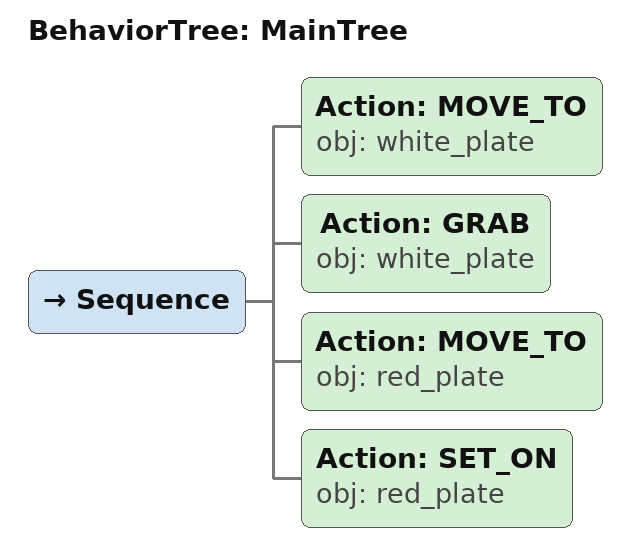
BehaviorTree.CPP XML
<root main_tree_to_execute="MainTree">
  <BehaviorTree ID="MainTree">
    <Sequence>
      <!-- Move to white_plate -->
      <Action ID="MOVE_TO" obj="white_plate" />
      <!-- Grab white_plate -->
      <Action ID="GRAB" obj="white_plate" />
      <!-- Move to red_plate -->
      <Action ID="MOVE_TO" obj="red_plate" />
      <!-- Set on red_plate -->
      <Action ID="SET_ON" obj="red_plate" />
    </Sequence>
  </BehaviorTree>
</root>
